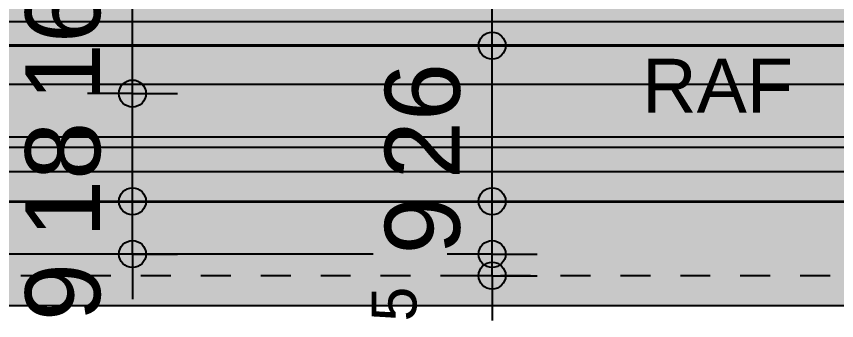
# Model space of a CAD drawing. Header units: centimetres. Extents: x 0.3 to 84.3, y 0.3 to 59.7.
# Drawn here: x 59.573 to 62.309, y 10.646 to 11.661 of the extents above; entities that cross this region are included whole.
import ezdxf

# ---------------------------------------------------------------- set-up
doc = ezdxf.new("R2010")
doc.units = ezdxf.units.CM
for name, pattern in [('AUSGEZOGEN', [0]), ('KURZGESTRICHELT', [0.25, 0.15, -0.1]), ('LINIE_17', [0.05, 0, -0.05]), ('PHANTOM', [63.5, 31.75, -6.35, 6.35, -6.35, 6.35, -6.35]), ('PUNKT', [6.35, 0, -6.35]), ('VERDECKT', [9.525, 6.35, -3.175])]:
    doc.linetypes.add(name, pattern=pattern)
for name, color, linetype, lineweight in [('Beton verdeckt vorne', 7, 'KURZGESTRICHELT', 25), ('Bodenplatte', 7, 'AUSGEZOGEN', 35), ('Decke', 7, 'AUSGEZOGEN', 35), ('Fenster', 7, 'AUSGEZOGEN', 35), ('Holz Fassadenverkleidung', 7, 'AUSGEZOGEN', 35), ('Holzgelaender', 7, 'AUSGEZOGEN', 50), ('Konstruktion oben', 7, 'VERDECKT', 25), ('Rolladen', 7, 'AUSGEZOGEN', 25), ('Spengler', 7, 'AUSGEZOGEN', 35), ('Text Werkplan Ausfuehrung', 7, 'AUSGEZOGEN', 50), ('Werkplan- Ausfuehrungsmasse', 7, 'AUSGEZOGEN', 25)]:
    doc.layers.add(name, color=color, linetype=linetype, lineweight=lineweight)
doc.styles.add('ARIAL', font='ARIAL.TTF')

msp = doc.modelspace()

# ---------------------------------------------------------------- hatches: boundary and pattern name
at = {"layer": 'Bodenplatte', "linetype": 'AUSGEZOGEN', "lineweight": 25, "true_color": 0xe0ffe0}
msp.add_hatch(color=254, dxfattribs=at).paths.add_polyline_path([(31.66, 16.114), (31.66, 15.954), (47.44, 15.954), (47.44, 11.564), (62.72, 11.564), (62.72, 11.724), (47.6, 11.724), (47.6, 16.114)])
at = {"layer": 'Holzgelaender', "linetype": 'AUSGEZOGEN', "lineweight": 25, "true_color": 0xe3e3e3}
msp.add_hatch(color=254, dxfattribs=at).paths.add_polyline_path([(57.04, 11.144), (63.216, 11.144), (63.216, 11.224), (57.04, 11.224)])
at = {"layer": 'Spengler', "linetype": 'AUSGEZOGEN', "lineweight": 25, "true_color": 0xfafafa}
msp.add_hatch(color=7, dxfattribs=at).paths.add_polyline_path([(57, 10.696), (63.388, 10.696), (63.388, 15.698), (63.288, 15.698), (63.288, 15.618), (62.8, 15.618), (62.8, 12.0786), (63.1, 12.0786), (63.1, 11.26), (62.4454, 11.26), (62.3654, 11.26), (62.3654, 11.644), (57, 11.644)])

# ---------------------------------------------------------------- linework, layer by layer
at = {"layer": 'Beton verdeckt vorne', "color": 7, "linetype": 'VERDECKT', "lineweight": 25}
msp.add_line((56.9, 11.044), (62.72, 11.044), dxfattribs=at)
at = {"layer": 'Bodenplatte', "color": 92, "linetype": 'VERDECKT', "lineweight": 35, "true_color": 0x00c600}
for p, q in [((47.44, 11.564), (62.72, 11.564)), ((31.34, 11.044), (62.72, 11.044))]:
    msp.add_line(p, q, dxfattribs=at)
at = {"layer": 'Decke', "color": 96, "linetype": 'PHANTOM', "lineweight": 35, "true_color": 0x006e00}
for p, q in [((62.72, 11.564), (47.44, 11.564)), ((31.34, 11.044), (62.72, 11.044))]:
    msp.add_line(p, q, dxfattribs=at)
at = {"layer": 'Fenster', "color": 7, "linetype": 'AUSGEZOGEN', "lineweight": 25}
msp.add_line((57, 11.644), (62.3654, 11.644), dxfattribs=at)
at = {"layer": 'Holz Fassadenverkleidung', "color": 7, "linetype": 'LINIE_17', "lineweight": 25}
msp.add_line((63.288, 10.796), (31.092, 10.796), dxfattribs=at)
at = {"layer": 'Holzgelaender', "color": 7, "linetype": 'AUSGEZOGEN', "lineweight": 25}
for p, q in [((63.136, 11.224), (57.04, 11.224)), ((57.04, 11.144), (63.216, 11.144))]:
    msp.add_line(p, q, dxfattribs=at)
at = {"layer": 'Konstruktion oben', "color": 7, "linetype": 'PUNKT', "lineweight": 35}
msp.add_line((31.092, 10.796), (63.288, 10.796), dxfattribs=at)
at = {"layer": 'Rolladen', "color": 7, "linetype": 'PHANTOM', "lineweight": 25}
for p, q in [((62.3654, 11.434), (57, 11.434)), ((57, 11.26), (63.1, 11.26))]:
    msp.add_line(p, q, dxfattribs=at)
at = {"layer": 'Spengler', "color": 7, "linetype": 'AUSGEZOGEN', "lineweight": 25}
msp.add_line((44.78, 10.696), (63.388, 10.696), dxfattribs=at)
at = {"layer": 'Werkplan- Ausfuehrungsmasse', "color": 7, "linetype": 'AUSGEZOGEN', "lineweight": 25}
for p, q in [((59.96, 11.404), (59.96, 11.724)), ((61.16, 11.564), (61.16, 11.724)), ((61.16, 11.564), (61.01, 11.564)), ((61.16, 11.564), (61.31, 11.564)), ((61.16, 11.564), (61.16, 11.564)), ((59.96, 11.404), (59.81, 11.404)), ((59.96, 11.404), (60.11, 11.404)), ((59.96, 11.044), (59.96, 11.404)), ((59.96, 11.044), (59.81, 11.044)), ((59.96, 11.044), (60.11, 11.044)), ((59.96, 10.868), (59.96, 11.044)), ((61.16, 11.044), (61.01, 11.044)), ((61.16, 11.044), (61.31, 11.044)), ((61.16, 11.044), (61.16, 11.044)), ((61.16, 10.868), (61.16, 11.044)), ((60.7629, 10.868), (58.616, 10.868)), ((59.96, 10.868), (59.81, 10.868)), ((59.96, 10.868), (60.11, 10.868)), ((59.96, 10.868), (59.96, 10.718)), ((61.16, 10.868), (61.01, 10.868)), ((61.16, 10.868), (61.31, 10.868)), ((61.16, 10.796), (61.16, 10.868)), ((61.16, 10.796), (61.01, 10.796)), ((61.16, 10.796), (61.31, 10.796)), ((61.16, 10.796), (61.16, 10.796)), ((61.16, 10.796), (61.16, 10.646))]:
    msp.add_line(p, q, dxfattribs=at)
for points in [[(61.16, 11.044), (61.16, 11.0848), (61.16, 11.0848), (61.16, 11.564)], [(59.96, 11.404), (59.8975, 11.404), (59.8975, 11.404), (59.8975, 11.404), (59.8975, 11.404), (59.8975, 11.404), (59.8975, 11.404), (59.8975, 11.404), (59.8975, 11.404), (59.8975, 11.404), (59.8975, 11.404)], [(59.96, 11.044), (59.8975, 11.044), (59.8975, 11.044), (59.8975, 11.044), (59.8975, 11.044), (59.8975, 11.044), (59.8975, 11.044), (59.8975, 11.044), (59.8975, 11.044), (59.8975, 11.044), (59.8975, 11.044), (59.8975, 11.044), (59.8975, 11.044)], [(59.96, 10.868), (59.8975, 10.868), (59.8975, 10.868), (59.8975, 10.868), (59.8975, 10.868), (59.8975, 10.868), (59.8975, 10.868), (59.8975, 10.868), (59.8975, 10.868), (59.8975, 10.868), (59.8975, 10.868), (59.8975, 10.868), (59.8975, 10.868), (59.8975, 10.868), (59.8975, 10.868), (59.8974, 10.868), (59.8974, 10.868), (59.8972, 10.868), (59.8972, 10.868), (59.897, 10.868), (59.897, 10.868), (59.8947, 10.868), (59.8947, 10.868), (58.616, 10.868)], [(61.16, 10.868), (61.1406, 10.868), (61.1406, 10.868), (61.0975, 10.868)]]:
    msp.add_lwpolyline(points, dxfattribs=at)
for centre in [(61.16, 11.564), (59.96, 11.404), (59.96, 11.044), (61.16, 11.044), (59.96, 10.868), (61.16, 10.868), (61.16, 10.796)]:
    msp.add_circle(centre, 0.045, dxfattribs=at)

# ---------------------------------------------------------------- texts
at = {"layer": 'Text Werkplan Ausfuehrung', "color": 7, "linetype": 'AUSGEZOGEN', "lineweight": 35, "insert": (61.6608, 11.34), "char_height": 0.18, "width": 0.09, "attachment_point": 7, "style": 'ARIAL'}
msp.add_mtext('RAF', dxfattribs=at)
at = {"layer": 'Werkplan- Ausfuehrungsmasse', "color": 7, "linetype": 'AUSGEZOGEN', "lineweight": 50, "attachment_point": 7, "rotation": 90, "style": 'ARIAL'}
for s, insert, char_height, width in [('16', (59.8557, 11.3778), 0.25, 0.125), ('26', (61.0557, 11.1178), 0.25, 0.125), ('18', (59.8557, 10.9214), 0.25, 0.125), ('9', (61.0557, 10.8666), 0.25, 0.125), ('9', (59.8557, 10.6441), 0.25, 0.125), ('5', (60.9097, 10.6428), 0.15, 0.075)]:
    msp.add_mtext(s, dxfattribs=dict(at, insert=insert, char_height=char_height, width=width))

doc.saveas('drawing.dxf')
